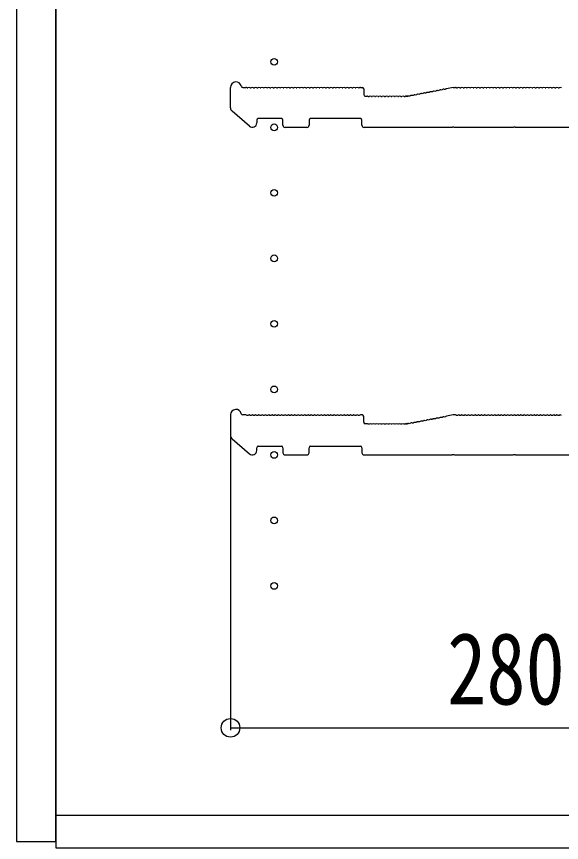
# Model space of a CAD drawing. Units: millimetres, scale not verified. Extents: x -4205 to 4205, y -2970 to 2970.
# Drawn here: x -1549 to -1299.4, y -1916.3 to -1538 of the extents above; entities that cross this region are included whole.
import ezdxf
from ezdxf.enums import TextEntityAlignment as Align

# ---------------------------------------------------------------- set-up
doc = ezdxf.new("R2010")
doc.units = ezdxf.units.MM
doc.header["$LTSCALE"] = 20
for name, color, linetype in [('0-2_YKK_11', 7, 'Continuous'), ('0-3_YKK_12', 2, 'Continuous'), ('0-5_YKK_D', 6, 'Continuous')]:
    doc.layers.add(name, color=color, linetype=linetype)
doc.styles.add('ＭＳ ゴシック', font='')
doc.styles.get('ＭＳ ゴシック').set_extended_font_data('MS Gothic')

msp = doc.modelspace()

# ---------------------------------------------------------------- linework, layer by layer
at = {"layer": '0-2_YKK_11'}
for p, q in [((-1450.98, -1579.89), (-1450.98, -1570.5)), ((-1445.36, -1570.5), (-1443.98, -1570.5)), ((-1443.42, -1570.7), (-1443.04, -1570.7)), ((-1441.92, -1570.7), (-1441.54, -1570.7)), ((-1440.42, -1570.7), (-1440.04, -1570.7)), ((-1438.92, -1570.7), (-1438.54, -1570.7)), ((-1437.42, -1570.7), (-1437.04, -1570.7)), ((-1435.92, -1570.7), (-1435.54, -1570.7)), ((-1434.42, -1570.7), (-1434.04, -1570.7)), ((-1432.92, -1570.7), (-1432.54, -1570.7)), ((-1431.42, -1570.7), (-1431.04, -1570.7)), ((-1429.92, -1570.7), (-1429.54, -1570.7)), ((-1428.42, -1570.7), (-1428.04, -1570.7)), ((-1426.92, -1570.7), (-1426.54, -1570.7)), ((-1425.42, -1570.7), (-1425.04, -1570.7)), ((-1423.92, -1570.7), (-1423.54, -1570.7)), ((-1422.42, -1570.7), (-1422.04, -1570.7)), ((-1420.92, -1570.7), (-1420.54, -1570.7)), ((-1419.42, -1570.7), (-1419.04, -1570.7)), ((-1417.92, -1570.7), (-1417.54, -1570.7)), ((-1416.42, -1570.7), (-1416.04, -1570.7)), ((-1414.92, -1570.7), (-1414.54, -1570.7)), ((-1413.42, -1570.7), (-1413.04, -1570.7)), ((-1411.92, -1570.7), (-1411.54, -1570.7)), ((-1410.42, -1570.7), (-1410.04, -1570.7)), ((-1408.92, -1570.7), (-1408.54, -1570.7)), ((-1407.42, -1570.7), (-1407.04, -1570.7)), ((-1405.92, -1570.7), (-1405.54, -1570.7)), ((-1404.42, -1570.7), (-1404.04, -1570.7)), ((-1402.92, -1570.7), (-1402.54, -1570.7)), ((-1401.42, -1570.7), (-1401.04, -1570.7)), ((-1399.92, -1570.7), (-1399.54, -1570.7)), ((-1398.42, -1570.7), (-1398.04, -1570.7)), ((-1396.92, -1570.7), (-1396.54, -1570.7)), ((-1395.42, -1570.7), (-1395.04, -1570.7)), ((-1393.92, -1570.7), (-1393.54, -1570.7)), ((-1392.42, -1570.7), (-1392.04, -1570.7)), ((-1391.48, -1570.5), (-1390.68, -1570.5)), ((-1389.98, -1571.2), (-1389.98, -1573.8)), ((-1362.92, -1573.36), (-1363.29, -1573.43)), ((-1361.44, -1573.08), (-1361.82, -1573.15)), ((-1359.97, -1572.8), (-1360.35, -1572.87)), ((-1358.5, -1572.52), (-1358.87, -1572.59)), ((-1357.02, -1572.24), (-1357.4, -1572.31)), ((-1355.55, -1571.96), (-1355.93, -1572.03)), ((-1354.08, -1571.68), (-1354.45, -1571.75)), ((-1352.6, -1571.39), (-1352.98, -1571.47)), ((-1349.01, -1570.51), (-1352.09, -1571.09)), ((-1349.01, -1570.51), (-1348.95, -1570.5)), ((-1348.95, -1570.5), (-1347.98, -1570.5)), ((-1347.42, -1570.7), (-1347.04, -1570.7)), ((-1345.92, -1570.7), (-1345.54, -1570.7)), ((-1344.42, -1570.7), (-1344.04, -1570.7)), ((-1342.92, -1570.7), (-1342.54, -1570.7)), ((-1341.42, -1570.7), (-1341.04, -1570.7)), ((-1339.92, -1570.7), (-1339.54, -1570.7)), ((-1338.42, -1570.7), (-1338.04, -1570.7)), ((-1336.92, -1570.7), (-1336.54, -1570.7)), ((-1335.42, -1570.7), (-1335.04, -1570.7)), ((-1333.92, -1570.7), (-1333.54, -1570.7)), ((-1332.42, -1570.7), (-1332.04, -1570.7)), ((-1330.92, -1570.7), (-1330.54, -1570.7)), ((-1329.42, -1570.7), (-1329.04, -1570.7)), ((-1327.92, -1570.7), (-1327.54, -1570.7)), ((-1326.42, -1570.7), (-1326.04, -1570.7)), ((-1324.92, -1570.7), (-1324.54, -1570.7)), ((-1323.42, -1570.7), (-1323.04, -1570.7)), ((-1321.92, -1570.7), (-1321.54, -1570.7)), ((-1320.42, -1570.7), (-1320.04, -1570.7)), ((-1318.92, -1570.7), (-1318.54, -1570.7)), ((-1317.42, -1570.7), (-1317.04, -1570.7)), ((-1315.92, -1570.7), (-1315.54, -1570.7)), ((-1314.42, -1570.7), (-1314.04, -1570.7)), ((-1312.92, -1570.7), (-1312.54, -1570.7)), ((-1311.42, -1570.7), (-1311.04, -1570.7)), ((-1309.92, -1570.7), (-1309.54, -1570.7)), ((-1308.42, -1570.7), (-1308.04, -1570.7)), ((-1306.92, -1570.7), (-1306.54, -1570.7)), ((-1305.42, -1570.7), (-1305.04, -1570.7)), ((-1303.92, -1570.7), (-1303.54, -1570.7)), ((-1302.42, -1570.7), (-1302.04, -1570.7)), ((-1300.92, -1570.7), (-1300.54, -1570.7)), ((-1389.28, -1574.5), (-1388.48, -1574.5)), ((-1387.92, -1574.7), (-1387.54, -1574.7)), ((-1386.42, -1574.7), (-1386.04, -1574.7)), ((-1384.92, -1574.7), (-1384.54, -1574.7)), ((-1383.42, -1574.7), (-1383.04, -1574.7)), ((-1381.92, -1574.7), (-1381.54, -1574.7)), ((-1380.42, -1574.7), (-1380.04, -1574.7)), ((-1378.92, -1574.7), (-1378.54, -1574.7)), ((-1377.42, -1574.7), (-1377.04, -1574.7)), ((-1375.92, -1574.7), (-1375.54, -1574.7)), ((-1374.42, -1574.7), (-1374.04, -1574.7)), ((-1372.92, -1574.7), (-1372.54, -1574.7)), ((-1371.42, -1574.7), (-1371.04, -1574.7)), ((-1368.81, -1574.48), (-1369.19, -1574.55)), ((-1367.34, -1574.2), (-1367.71, -1574.27)), ((-1365.87, -1573.92), (-1366.24, -1573.99)), ((-1364.39, -1573.64), (-1364.77, -1573.71)), ((-1442.29, -1588.31), (-1450.29, -1581.4)), ((-1427.68, -1584.8), (-1438.28, -1584.8)), ((-1391.48, -1584.8), (-1414.28, -1584.8)), ((-1438.98, -1585.5), (-1438.98, -1586.8)), ((-1426.98, -1587.8), (-1426.98, -1585.5)), ((-1414.98, -1585.5), (-1414.98, -1587.8)), ((-1390.78, -1587.8), (-1390.78, -1585.5)), ((-1415.98, -1588.8), (-1425.98, -1588.8)), ((-1450.98, -1720.5), (-1450.98, -1729.89)), ((-1443.98, -1720.5), (-1445.36, -1720.5)), ((-1443.04, -1720.7), (-1443.42, -1720.7)), ((-1441.54, -1720.7), (-1441.92, -1720.7)), ((-1440.04, -1720.7), (-1440.42, -1720.7)), ((-1438.54, -1720.7), (-1438.92, -1720.7)), ((-1437.04, -1720.7), (-1437.42, -1720.7)), ((-1435.54, -1720.7), (-1435.92, -1720.7)), ((-1434.04, -1720.7), (-1434.42, -1720.7)), ((-1432.54, -1720.7), (-1432.92, -1720.7)), ((-1431.04, -1720.7), (-1431.42, -1720.7)), ((-1429.54, -1720.7), (-1429.92, -1720.7)), ((-1428.04, -1720.7), (-1428.42, -1720.7)), ((-1426.54, -1720.7), (-1426.92, -1720.7)), ((-1425.04, -1720.7), (-1425.42, -1720.7)), ((-1423.54, -1720.7), (-1423.92, -1720.7)), ((-1422.04, -1720.7), (-1422.42, -1720.7)), ((-1420.54, -1720.7), (-1420.92, -1720.7)), ((-1419.04, -1720.7), (-1419.42, -1720.7)), ((-1417.54, -1720.7), (-1417.92, -1720.7)), ((-1416.04, -1720.7), (-1416.42, -1720.7)), ((-1414.54, -1720.7), (-1414.92, -1720.7)), ((-1413.04, -1720.7), (-1413.42, -1720.7)), ((-1411.54, -1720.7), (-1411.92, -1720.7)), ((-1410.04, -1720.7), (-1410.42, -1720.7)), ((-1408.54, -1720.7), (-1408.92, -1720.7)), ((-1407.04, -1720.7), (-1407.42, -1720.7)), ((-1405.54, -1720.7), (-1405.92, -1720.7)), ((-1404.04, -1720.7), (-1404.42, -1720.7)), ((-1402.54, -1720.7), (-1402.92, -1720.7)), ((-1401.04, -1720.7), (-1401.42, -1720.7)), ((-1399.54, -1720.7), (-1399.92, -1720.7)), ((-1398.04, -1720.7), (-1398.42, -1720.7)), ((-1396.54, -1720.7), (-1396.92, -1720.7)), ((-1395.04, -1720.7), (-1395.42, -1720.7)), ((-1393.54, -1720.7), (-1393.92, -1720.7)), ((-1392.04, -1720.7), (-1392.42, -1720.7)), ((-1390.68, -1720.5), (-1391.48, -1720.5)), ((-1347.04, -1720.7), (-1347.42, -1720.7)), ((-1345.54, -1720.7), (-1345.92, -1720.7)), ((-1344.04, -1720.7), (-1344.42, -1720.7)), ((-1342.54, -1720.7), (-1342.92, -1720.7)), ((-1341.04, -1720.7), (-1341.42, -1720.7)), ((-1339.54, -1720.7), (-1339.92, -1720.7)), ((-1338.04, -1720.7), (-1338.42, -1720.7)), ((-1336.54, -1720.7), (-1336.92, -1720.7)), ((-1335.04, -1720.7), (-1335.42, -1720.7)), ((-1333.54, -1720.7), (-1333.92, -1720.7)), ((-1332.04, -1720.7), (-1332.42, -1720.7)), ((-1330.54, -1720.7), (-1330.92, -1720.7)), ((-1329.04, -1720.7), (-1329.42, -1720.7)), ((-1327.54, -1720.7), (-1327.92, -1720.7)), ((-1326.04, -1720.7), (-1326.42, -1720.7)), ((-1324.54, -1720.7), (-1324.92, -1720.7)), ((-1323.04, -1720.7), (-1323.42, -1720.7)), ((-1321.54, -1720.7), (-1321.92, -1720.7)), ((-1320.04, -1720.7), (-1320.42, -1720.7)), ((-1318.54, -1720.7), (-1318.92, -1720.7)), ((-1317.04, -1720.7), (-1317.42, -1720.7)), ((-1315.54, -1720.7), (-1315.92, -1720.7)), ((-1314.04, -1720.7), (-1314.42, -1720.7)), ((-1312.54, -1720.7), (-1312.92, -1720.7)), ((-1311.04, -1720.7), (-1311.42, -1720.7)), ((-1309.54, -1720.7), (-1309.92, -1720.7)), ((-1308.04, -1720.7), (-1308.42, -1720.7)), ((-1306.54, -1720.7), (-1306.92, -1720.7)), ((-1305.04, -1720.7), (-1305.42, -1720.7)), ((-1303.54, -1720.7), (-1303.92, -1720.7)), ((-1302.04, -1720.7), (-1302.42, -1720.7)), ((-1300.54, -1720.7), (-1300.92, -1720.7)), ((-1389.98, -1723.8), (-1389.98, -1721.2)), ((-1388.48, -1724.5), (-1389.28, -1724.5)), ((-1387.54, -1724.7), (-1387.92, -1724.7)), ((-1386.04, -1724.7), (-1386.42, -1724.7)), ((-1384.54, -1724.7), (-1384.92, -1724.7)), ((-1383.04, -1724.7), (-1383.42, -1724.7)), ((-1381.54, -1724.7), (-1381.92, -1724.7)), ((-1380.04, -1724.7), (-1380.42, -1724.7)), ((-1378.54, -1724.7), (-1378.92, -1724.7)), ((-1377.04, -1724.7), (-1377.42, -1724.7)), ((-1375.54, -1724.7), (-1375.92, -1724.7)), ((-1374.04, -1724.7), (-1374.42, -1724.7)), ((-1372.54, -1724.7), (-1372.92, -1724.7)), ((-1371.04, -1724.7), (-1371.42, -1724.7)), ((-1370.05, -1724.5), (-1370.48, -1724.5)), ((-1370.48, -1724.5), (-1370.05, -1724.5)), ((-1368.81, -1724.48), (-1369.19, -1724.55)), ((-1367.34, -1724.2), (-1367.71, -1724.27)), ((-1365.87, -1723.92), (-1366.24, -1723.99)), ((-1364.39, -1723.64), (-1364.77, -1723.71)), ((-1362.92, -1723.36), (-1363.29, -1723.43)), ((-1361.44, -1723.08), (-1361.82, -1723.15)), ((-1359.97, -1722.8), (-1360.35, -1722.87)), ((-1358.5, -1722.52), (-1358.87, -1722.59)), ((-1357.02, -1722.24), (-1357.4, -1722.31)), ((-1355.55, -1721.96), (-1355.93, -1722.03)), ((-1354.08, -1721.68), (-1354.45, -1721.75)), ((-1352.6, -1721.39), (-1352.98, -1721.47)), ((-1450.29, -1731.4), (-1442.29, -1738.31)), ((-1438.98, -1736.8), (-1438.98, -1735.5)), ((-1438.28, -1734.8), (-1427.68, -1734.8)), ((-1426.98, -1735.5), (-1426.98, -1737.8)), ((-1414.98, -1737.8), (-1414.98, -1735.5)), ((-1414.28, -1734.8), (-1391.48, -1734.8)), ((-1390.78, -1735.5), (-1390.78, -1737.8)), ((-1425.98, -1738.8), (-1415.98, -1738.8))]:
    msp.add_line(p, q, dxfattribs=at)
for points in [[(-1370.05, -1574.5), (-1370.48, -1574.5), (-1370.05, -1574.5)], [(-1369.77, -1574.46), (-1369.92, -1574.49), (-1369.77, -1574.46)], [(-1265.98, -1588.8), (-1292.41, -1588.8), (-1292.65, -1588.67), (-1293.31, -1588.67), (-1293.55, -1588.8), (-1320.41, -1588.8), (-1320.65, -1588.67), (-1321.31, -1588.67), (-1321.55, -1588.8), (-1348.41, -1588.8), (-1348.65, -1588.67), (-1349.31, -1588.67), (-1349.55, -1588.8), (-1389.78, -1588.8)], [(-1347.98, -1720.5), (-1348.98, -1720.5), (-1352.09, -1721.09)], [(-1369.77, -1724.46), (-1369.92, -1724.49), (-1369.77, -1724.46)], [(-1389.78, -1738.8), (-1349.55, -1738.8), (-1349.31, -1738.67), (-1348.65, -1738.67), (-1348.41, -1738.8), (-1321.55, -1738.8), (-1321.31, -1738.67), (-1320.65, -1738.67), (-1320.41, -1738.8), (-1293.55, -1738.8), (-1293.31, -1738.67), (-1292.65, -1738.67), (-1292.41, -1738.8), (-1265.98, -1738.8)]]:
    msp.add_lwpolyline(points, dxfattribs=at)
for centre, radius, start, end in [((-1448.48, -1570.5), 2.5, 12.6356, 180), ((-1445.36, -1569.8), 0.7, 192.6356, 270), ((-1443.98, -1571.38), 0.88, 50.536, 90), ((-1442.48, -1571.38), 0.88, 50.536, 129.464), ((-1440.98, -1571.38), 0.88, 50.536, 129.464), ((-1439.48, -1571.38), 0.88, 50.536, 129.464), ((-1437.98, -1571.38), 0.88, 50.536, 129.464), ((-1436.48, -1571.38), 0.88, 50.536, 129.464), ((-1434.98, -1571.38), 0.88, 50.536, 129.464), ((-1433.48, -1571.38), 0.88, 50.536, 129.464), ((-1431.98, -1571.38), 0.88, 50.536, 129.464), ((-1430.48, -1571.38), 0.88, 50.536, 129.464), ((-1428.98, -1571.38), 0.88, 50.536, 129.464), ((-1427.48, -1571.38), 0.88, 50.536, 129.464), ((-1425.98, -1571.38), 0.88, 50.536, 129.464), ((-1424.48, -1571.38), 0.88, 50.536, 129.464), ((-1422.98, -1571.38), 0.88, 50.536, 129.464), ((-1421.48, -1571.38), 0.88, 50.536, 129.464), ((-1419.98, -1571.38), 0.88, 50.536, 129.464), ((-1418.48, -1571.38), 0.88, 50.536, 129.464), ((-1416.98, -1571.38), 0.88, 50.536, 129.464), ((-1415.48, -1571.38), 0.88, 50.536, 129.464), ((-1413.98, -1571.38), 0.88, 50.536, 129.464), ((-1412.48, -1571.38), 0.88, 50.536, 129.464), ((-1410.98, -1571.38), 0.88, 50.536, 129.464), ((-1409.48, -1571.38), 0.88, 50.536, 129.464), ((-1407.98, -1571.38), 0.88, 50.536, 129.464), ((-1406.48, -1571.38), 0.88, 50.536, 129.464), ((-1404.98, -1571.38), 0.88, 50.536, 129.464), ((-1403.48, -1571.38), 0.88, 50.536, 129.464), ((-1401.98, -1571.38), 0.88, 50.536, 129.464), ((-1400.48, -1571.38), 0.88, 50.536, 129.464), ((-1398.98, -1571.38), 0.88, 50.536, 129.464), ((-1397.48, -1571.38), 0.88, 50.536, 129.464), ((-1395.98, -1571.38), 0.88, 50.536, 129.464), ((-1394.48, -1571.38), 0.88, 50.536, 129.464), ((-1392.98, -1571.38), 0.88, 50.536, 129.464), ((-1391.48, -1571.38), 0.88, 90, 129.464), ((-1390.68, -1571.2), 0.7, 0, 90), ((-1363.71, -1574.2), 0.88, 61.3203, 140.2483), ((-1362.24, -1573.92), 0.88, 61.3203, 140.2483), ((-1360.77, -1573.64), 0.88, 61.3203, 140.2483), ((-1359.29, -1573.36), 0.88, 61.3203, 140.2483), ((-1357.82, -1573.08), 0.88, 61.3203, 140.2483), ((-1356.35, -1572.8), 0.88, 61.3203, 140.2483), ((-1354.87, -1572.52), 0.88, 61.3203, 140.2483), ((-1353.4, -1572.24), 0.88, 61.3203, 140.2483), ((-1351.93, -1571.96), 0.88, 100.7843, 140.2483), ((-1347.98, -1571.38), 0.88, 50.536, 90), ((-1346.48, -1571.38), 0.88, 50.536, 129.464), ((-1344.98, -1571.38), 0.88, 50.536, 129.464), ((-1343.48, -1571.38), 0.88, 50.536, 129.464), ((-1341.98, -1571.38), 0.88, 50.536, 129.464), ((-1340.48, -1571.38), 0.88, 50.536, 129.464), ((-1338.98, -1571.38), 0.88, 50.536, 129.464), ((-1337.48, -1571.38), 0.88, 50.536, 129.464), ((-1335.98, -1571.38), 0.88, 50.536, 129.464), ((-1334.48, -1571.38), 0.88, 50.536, 129.464), ((-1332.98, -1571.38), 0.88, 50.536, 129.464), ((-1331.48, -1571.38), 0.88, 50.536, 129.464), ((-1329.98, -1571.38), 0.88, 50.536, 129.464), ((-1328.48, -1571.38), 0.88, 50.536, 129.464), ((-1326.98, -1571.38), 0.88, 50.536, 129.464), ((-1325.48, -1571.38), 0.88, 50.536, 129.464), ((-1323.98, -1571.38), 0.88, 50.536, 129.464), ((-1322.48, -1571.38), 0.88, 50.536, 129.464), ((-1320.98, -1571.38), 0.88, 50.536, 129.464), ((-1319.48, -1571.38), 0.88, 50.536, 129.464), ((-1317.98, -1571.38), 0.88, 50.536, 129.464), ((-1316.48, -1571.38), 0.88, 50.536, 129.464), ((-1314.98, -1571.38), 0.88, 50.536, 129.464), ((-1313.48, -1571.38), 0.88, 50.536, 129.464), ((-1311.98, -1571.38), 0.88, 50.536, 129.464), ((-1310.48, -1571.38), 0.88, 50.536, 129.464), ((-1308.98, -1571.38), 0.88, 50.536, 129.464), ((-1307.48, -1571.38), 0.88, 50.536, 129.464), ((-1305.98, -1571.38), 0.88, 50.536, 129.464), ((-1304.48, -1571.38), 0.88, 50.536, 129.464), ((-1302.98, -1571.38), 0.88, 50.536, 129.464), ((-1301.48, -1571.38), 0.88, 50.536, 129.464), ((-1299.98, -1571.38), 0.88, 50.536, 129.464), ((-1389.28, -1573.8), 0.7, 180, 270), ((-1388.48, -1575.38), 0.88, 50.536, 90), ((-1386.98, -1575.38), 0.88, 50.536, 129.464), ((-1385.48, -1575.38), 0.88, 50.536, 129.464), ((-1383.98, -1575.38), 0.88, 50.536, 129.464), ((-1382.48, -1575.38), 0.88, 50.536, 129.464), ((-1380.98, -1575.38), 0.88, 50.536, 129.464), ((-1379.48, -1575.38), 0.88, 50.536, 129.464), ((-1377.98, -1575.38), 0.88, 50.536, 129.464), ((-1376.48, -1575.38), 0.88, 50.536, 129.464), ((-1374.98, -1575.38), 0.88, 50.536, 129.464), ((-1373.48, -1575.38), 0.88, 50.536, 129.464), ((-1371.98, -1575.38), 0.88, 50.536, 129.464), ((-1370.48, -1575.38), 0.88, 90, 129.464), ((-1370.05, -1573.8), 0.7, 270, 280.7843), ((-1370.05, -1573.8), 0.7, 270, 280.7843), ((-1369.61, -1575.33), 0.88, 61.3203, 100.7843), ((-1368.14, -1575.04), 0.88, 61.3203, 140.2483), ((-1366.66, -1574.76), 0.88, 61.3203, 140.2483), ((-1365.19, -1574.48), 0.88, 61.3203, 140.2483), ((-1448.98, -1579.89), 2, 180, 229.1613), ((-1438.28, -1585.5), 0.7, 90, 180), ((-1427.68, -1585.5), 0.7, 0, 90), ((-1414.28, -1585.5), 0.7, 90, 180), ((-1391.48, -1585.5), 0.7, 0, 90), ((-1440.98, -1586.8), 2, 229.1613, 0), ((-1425.98, -1587.8), 1, 180, 270), ((-1415.98, -1587.8), 1, 270, 0), ((-1389.78, -1587.8), 1, 180, 270), ((-1448.48, -1720.5), 2.5, 12.6356, 180), ((-1445.36, -1719.8), 0.7, 192.6356, 270), ((-1443.98, -1721.38), 0.88, 50.536, 90), ((-1442.48, -1721.38), 0.88, 50.536, 129.464), ((-1440.98, -1721.38), 0.88, 50.536, 129.464), ((-1439.48, -1721.38), 0.88, 50.536, 129.464), ((-1437.98, -1721.38), 0.88, 50.536, 129.464), ((-1436.48, -1721.38), 0.88, 50.536, 129.464), ((-1434.98, -1721.38), 0.88, 50.536, 129.464), ((-1433.48, -1721.38), 0.88, 50.536, 129.464), ((-1431.98, -1721.38), 0.88, 50.536, 129.464), ((-1430.48, -1721.38), 0.88, 50.536, 129.464), ((-1428.98, -1721.38), 0.88, 50.536, 129.464), ((-1427.48, -1721.38), 0.88, 50.536, 129.464), ((-1425.98, -1721.38), 0.88, 50.536, 129.464), ((-1424.48, -1721.38), 0.88, 50.536, 129.464), ((-1422.98, -1721.38), 0.88, 50.536, 129.464), ((-1421.48, -1721.38), 0.88, 50.536, 129.464), ((-1419.98, -1721.38), 0.88, 50.536, 129.464), ((-1418.48, -1721.38), 0.88, 50.536, 129.464), ((-1416.98, -1721.38), 0.88, 50.536, 129.464), ((-1415.48, -1721.38), 0.88, 50.536, 129.464), ((-1413.98, -1721.38), 0.88, 50.536, 129.464), ((-1412.48, -1721.38), 0.88, 50.536, 129.464), ((-1410.98, -1721.38), 0.88, 50.536, 129.464), ((-1409.48, -1721.38), 0.88, 50.536, 129.464), ((-1407.98, -1721.38), 0.88, 50.536, 129.464), ((-1406.48, -1721.38), 0.88, 50.536, 129.464), ((-1404.98, -1721.38), 0.88, 50.536, 129.464), ((-1403.48, -1721.38), 0.88, 50.536, 129.464), ((-1401.98, -1721.38), 0.88, 50.536, 129.464), ((-1400.48, -1721.38), 0.88, 50.536, 129.464), ((-1398.98, -1721.38), 0.88, 50.536, 129.464), ((-1397.48, -1721.38), 0.88, 50.536, 129.464), ((-1395.98, -1721.38), 0.88, 50.536, 129.464), ((-1394.48, -1721.38), 0.88, 50.536, 129.464), ((-1392.98, -1721.38), 0.88, 50.536, 129.464), ((-1391.48, -1721.38), 0.88, 90, 129.464), ((-1390.68, -1721.2), 0.7, 0, 90), ((-1347.98, -1721.38), 0.88, 50.536, 90), ((-1346.48, -1721.38), 0.88, 50.536, 129.464), ((-1344.98, -1721.38), 0.88, 50.536, 129.464), ((-1343.48, -1721.38), 0.88, 50.536, 129.464), ((-1341.98, -1721.38), 0.88, 50.536, 129.464), ((-1340.48, -1721.38), 0.88, 50.536, 129.464), ((-1338.98, -1721.38), 0.88, 50.536, 129.464), ((-1337.48, -1721.38), 0.88, 50.536, 129.464), ((-1335.98, -1721.38), 0.88, 50.536, 129.464), ((-1334.48, -1721.38), 0.88, 50.536, 129.464), ((-1332.98, -1721.38), 0.88, 50.536, 129.464), ((-1331.48, -1721.38), 0.88, 50.536, 129.464), ((-1329.98, -1721.38), 0.88, 50.536, 129.464), ((-1328.48, -1721.38), 0.88, 50.536, 129.464), ((-1326.98, -1721.38), 0.88, 50.536, 129.464), ((-1325.48, -1721.38), 0.88, 50.536, 129.464), ((-1323.98, -1721.38), 0.88, 50.536, 129.464), ((-1322.48, -1721.38), 0.88, 50.536, 129.464), ((-1320.98, -1721.38), 0.88, 50.536, 129.464), ((-1319.48, -1721.38), 0.88, 50.536, 129.464), ((-1317.98, -1721.38), 0.88, 50.536, 129.464), ((-1316.48, -1721.38), 0.88, 50.536, 129.464), ((-1314.98, -1721.38), 0.88, 50.536, 129.464), ((-1313.48, -1721.38), 0.88, 50.536, 129.464), ((-1311.98, -1721.38), 0.88, 50.536, 129.464), ((-1310.48, -1721.38), 0.88, 50.536, 129.464), ((-1308.98, -1721.38), 0.88, 50.536, 129.464), ((-1307.48, -1721.38), 0.88, 50.536, 129.464), ((-1305.98, -1721.38), 0.88, 50.536, 129.464), ((-1304.48, -1721.38), 0.88, 50.536, 129.464), ((-1302.98, -1721.38), 0.88, 50.536, 129.464), ((-1301.48, -1721.38), 0.88, 50.536, 129.464), ((-1299.98, -1721.38), 0.88, 50.536, 129.464), ((-1389.28, -1723.8), 0.7, 180, 270), ((-1388.48, -1725.38), 0.88, 50.536, 90), ((-1386.98, -1725.38), 0.88, 50.536, 129.464), ((-1385.48, -1725.38), 0.88, 50.536, 129.464), ((-1383.98, -1725.38), 0.88, 50.536, 129.464), ((-1382.48, -1725.38), 0.88, 50.536, 129.464), ((-1380.98, -1725.38), 0.88, 50.536, 129.464), ((-1379.48, -1725.38), 0.88, 50.536, 129.464), ((-1377.98, -1725.38), 0.88, 50.536, 129.464), ((-1376.48, -1725.38), 0.88, 50.536, 129.464), ((-1374.98, -1725.38), 0.88, 50.536, 129.464), ((-1373.48, -1725.38), 0.88, 50.536, 129.464), ((-1371.98, -1725.38), 0.88, 50.536, 129.464), ((-1370.48, -1725.38), 0.88, 90, 129.464), ((-1370.05, -1723.8), 0.7, 270, 280.7843), ((-1370.05, -1723.8), 0.7, 270, 280.7843), ((-1369.61, -1725.33), 0.88, 61.3203, 100.7843), ((-1368.14, -1725.04), 0.88, 61.3203, 140.2483), ((-1366.66, -1724.76), 0.88, 61.3203, 140.2483), ((-1365.19, -1724.48), 0.88, 61.3203, 140.2483), ((-1363.71, -1724.2), 0.88, 61.3203, 140.2483), ((-1362.24, -1723.92), 0.88, 61.3203, 140.2483), ((-1360.77, -1723.64), 0.88, 61.3203, 140.2483), ((-1359.29, -1723.36), 0.88, 61.3203, 140.2483), ((-1357.82, -1723.08), 0.88, 61.3203, 140.2483), ((-1356.35, -1722.8), 0.88, 61.3203, 140.2483), ((-1354.87, -1722.52), 0.88, 61.3203, 140.2483), ((-1353.4, -1722.24), 0.88, 61.3203, 140.2483), ((-1351.93, -1721.96), 0.88, 100.7843, 140.2483), ((-1448.98, -1729.89), 2, 180, 229.1613), ((-1438.28, -1735.5), 0.7, 90, 180), ((-1427.68, -1735.5), 0.7, 0, 90), ((-1414.28, -1735.5), 0.7, 90, 180), ((-1391.48, -1735.5), 0.7, 0, 90), ((-1440.98, -1736.8), 2, 229.1613, 0), ((-1425.98, -1737.8), 1, 180, 270), ((-1415.98, -1737.8), 1, 270, 0), ((-1389.78, -1737.8), 1, 180, 270)]:
    msp.add_arc(centre, radius, start, end, dxfattribs=at)
at = {"layer": '0-3_YKK_12'}
msp.add_line((-1530.98, -1903.8), (-1165.98, -1903.8), dxfattribs=at)
for points in [[(-1548.98, -1915.8), (-1530.98, -1915.8), (-1530.98, -1141.8), (-1548.98, -1141.8)], [(-1530.98, -1918.8), (-1150.98, -1918.8), (-1150.98, -1138.8), (-1530.98, -1138.8)]]:
    msp.add_lwpolyline(points, close=True, dxfattribs=at)
for centre in [(-1430.98, -1558.8), (-1430.98, -1588.8), (-1430.98, -1618.8), (-1430.98, -1648.8), (-1430.98, -1678.8), (-1430.98, -1708.8), (-1430.98, -1738.8), (-1430.98, -1768.8), (-1430.98, -1798.8)]:
    msp.add_circle(centre, 1.55, dxfattribs=at)
at = {"layer": '0-5_YKK_D'}
for p, q in [((-1450.98, -1730.8), (-1450.98, -1864.8)), ((-1450.98, -1863.8), (-1170.98, -1863.8))]:
    msp.add_line(p, q, dxfattribs=at)
msp.add_circle((-1450.98, -1863.8), 4.25, dxfattribs=at)

# ---------------------------------------------------------------- texts
at = {"layer": '0-5_YKK_D', "style": 'ＭＳ ゴシック', "width": 0.8}
msp.add_text('280', height=32.99, dxfattribs=at).set_placement((-1351.78, -1863), align=Align.BOTTOM_LEFT)

doc.saveas('drawing.dxf')
